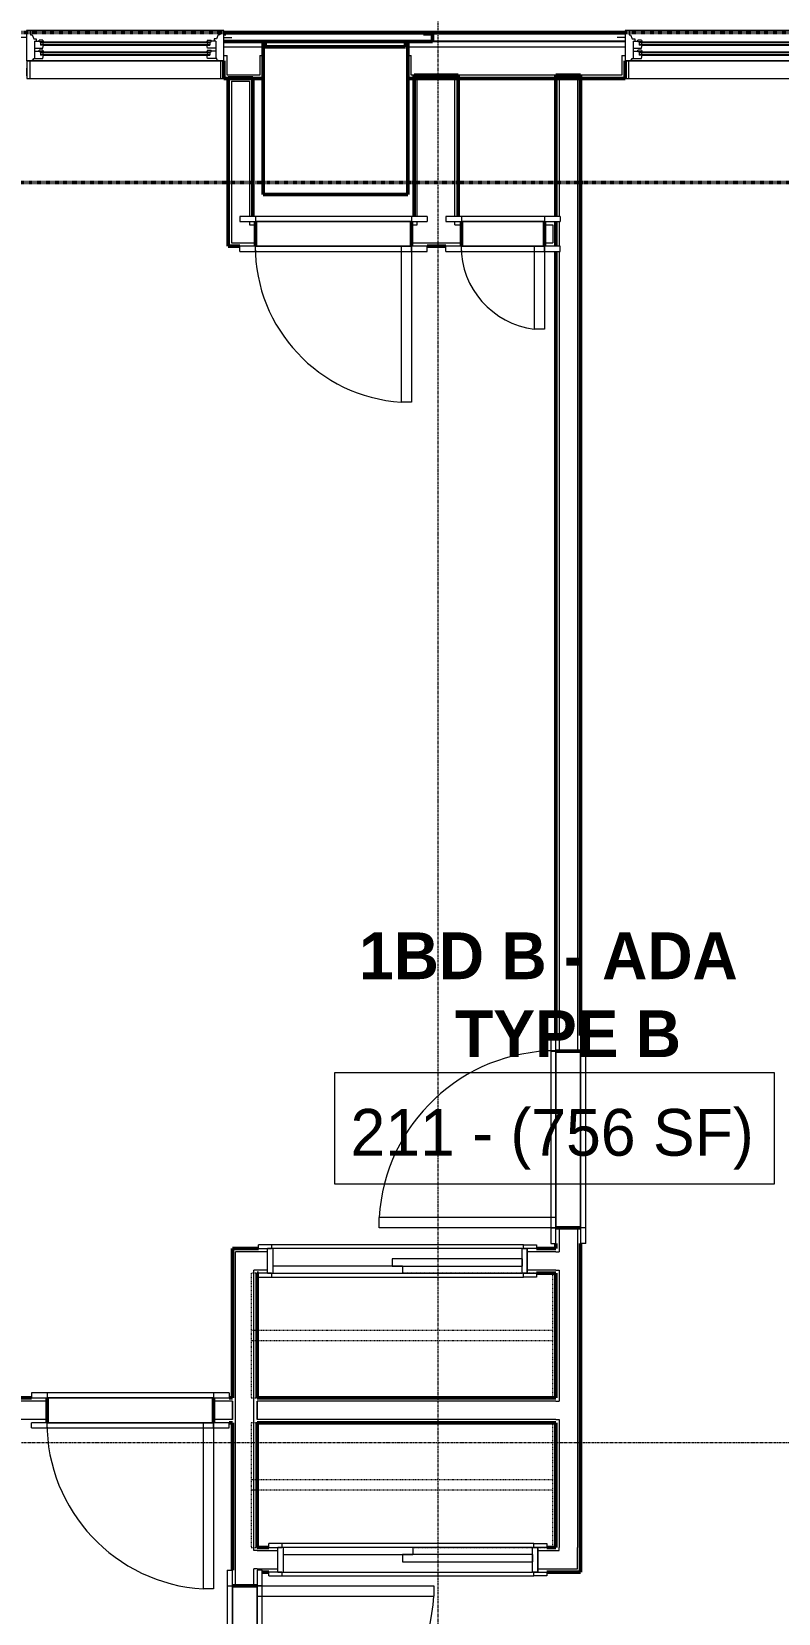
# Model space of a CAD drawing. Header units: inches. Extents: x -4235 to -464, y 9767 to 12359.
# Drawn here: x -2905.5 to -2761.8, y 11814.3 to 12118.7 of the extents above; entities that cross this region are included whole.
import ezdxf

# ---------------------------------------------------------------- set-up
doc = ezdxf.new("R2010")
doc.units = ezdxf.units.IN
doc.header["$MEASUREMENT"] = 0
for name, pattern in [('Dash', [0.25, 0.125, -0.125]), ('Dash 1_16_', [0.12499999999999999, 0.06249999999999999, -0.06249999999999999]), ('Grid Line 1_2_', [0.8749999999999999, 0.4999999999999999, -0.125, 0.125, -0.125])]:
    doc.linetypes.add(name, pattern=pattern)
for name, color, linetype, lineweight in [('0-1', 7, 'Continuous', 5), ('0-2', 10, 'Continuous', 9), ('A-AREA-IDEN', 2, 'Continuous', 9), ('A-DOOR-1', 10, 'Continuous', 9), ('A-DOOR-2', 50, 'Continuous', 20), ('A-DOOR-FRAM-1', 10, 'Continuous', 9), ('A-GENM', 5, 'Continuous', 9), ('A-GENM-4', 5, 'Continuous', 50), ('A-GLAZ-1', 151, 'Continuous', 9), ('A-GLAZ-2', 151, 'Continuous', 20), ('A-GLAZ-3', 151, 'Continuous', 50), ('A-WALL', 113, 'Continuous', 13), ('A-WALL-1', 7, 'Continuous', 50), ('A-WALL-2', 250, 'Continuous', 13), ('A-WALL-3', 10, 'Continuous', 9), ('A-WALL-4', 254, 'Continuous', 9), ('A-WALL-5', 113, 'Continuous', 9), ('A-WALL-6', 113, 'Continuous', 50), ('C-PROP-LINE-1', 91, 'Dash 1_16_', 50), ('I-WALL-1', 7, 'Continuous', 50), ('Q-CASE-HDLN-1', 10, 'Dash', 9), ('Q-CASE-HDLN-2', 254, 'Dash', 9), ('S-GRID-1', 1, 'Grid Line 1_2_', 9)]:
    doc.layers.add(name, color=color, linetype=linetype, lineweight=lineweight)
doc.styles.add('Century Gothic', font='ufonts.com_century-gothic.ttf', dxfattribs={"height": 8.999999999999991})
doc.styles.add('Century Gothic_B', font='GOTHICB.TTF', dxfattribs={"height": 8.999999999999991})

# ---------------------------------------------------------------- blocks, each defined once
blk = doc.blocks.new('SWING - SINGLE - FLUSH - 2-10 x 6-8 - PRIVACY-3199405-BACKGROUND - RCP - 2ND FLOOR')
at = {"layer": 'A-DOOR-1'}
blk.add_arc((17.00000000000093, -2.374999999999297), 34.06659275674493, 179.9999999999998, 266.6343130016129, dxfattribs=at)
at = {"layer": 'A-DOOR-2'}
for p, q in [((15, -2.374999999999781), (15, -36.38283353955165)), ((17.00000000000093, -2.374999999999781), (15, -2.374999999999781)), ((17.00000000000093, -2.374999999999781), (17.00000000000093, -36.38283353955165)), ((17.00000000000093, -36.38283353955165), (15, -36.38283353955165))]:
    blk.add_line(p, q, dxfattribs=at)
at = {"layer": 'A-DOOR-FRAM-1'}
for p, q in [((-16.99999999999997, 3.375000000000138), (-20, 3.375000000000143)), ((-20, 3.375000000000143), (-20, 2.375000000000144)), ((17.00000000000041, 3.375000000000074), (-16.99999999999997, 3.375000000000138)), ((-16.99999999999997, 3.375000000000138), (-16.99999999999997, 2.375000000000138)), ((19.99999999999999, 3.375000000000069), (17.00000000000041, 3.375000000000074)), ((17.00000000000041, 3.375000000000074), (17.00000000000041, 2.375000000000075)), ((19.99999999999999, 3.375000000000069), (19.99999999999999, 2.375000000000069)), ((-20, 2.375000000000144), (-16.99999999999997, 2.375000000000138)), ((-16.99999999999997, 2.375000000000138), (17.00000000000041, 2.375000000000075)), ((17.00000000000041, 2.375000000000075), (19.99999999999999, 2.375000000000069)), ((-16.99999999999997, -2.374999999999861), (-19.99999999999998, -2.374999999999855)), ((-19.99999999999998, -3.374999999999855), (-19.99999999999998, -2.374999999999855)), ((17.00000000000001, -2.374999999999924), (-16.99999999999997, -2.374999999999861)), ((-16.99999999999997, -3.37499999999986), (-16.99999999999997, -2.374999999999861)), ((20.00000000000001, -2.37499999999993), (17.00000000000001, -2.374999999999924)), ((17.00000000000001, -3.374999999999924), (17.00000000000001, -2.374999999999924)), ((20.00000000000001, -3.374999999999929), (20.00000000000001, -2.37499999999993)), ((-19.99999999999998, -3.374999999999855), (-16.99999999999997, -3.37499999999986)), ((-16.99999999999997, -3.37499999999986), (17.00000000000001, -3.374999999999924)), ((17.00000000000001, -3.374999999999924), (20.00000000000001, -3.374999999999929))]:
    blk.add_line(p, q, dxfattribs=at)
blk = doc.blocks.new('SLIDING - FLUSH - 4-0 x 6-8-3203583-BACKGROUND - RCP - 2ND FLOOR')
at = {"layer": 'A-DOOR-1'}
for p, q in [((-26.7500000000001, 2.500000000038368), (-26.7500000000001, 3.250000000038368)), ((-24.25000000000008, 3.250000000038211), (-26.75000000000009, 3.250000000038195)), ((24.24999999999989, 3.250000000038525), (-24.25000000000007, 3.250000000038368)), ((-24.25000000000009, 3.250000000038368), (-24.25000000000009, 2.500000000038368)), ((24.2499999999999, 2.500000000038525), (24.2499999999999, 3.250000000038524)), ((24.24999999999989, 3.250000000038524), (26.74999999999989, 3.25000000003854)), ((26.74999999999989, 3.25000000003854), (26.7499999999999, 2.500000000038541)), ((-26.7500000000001, 2.500000000038195), (-24.25000000000009, 2.500000000038211)), ((23.99999999999988, 0.4999999999999985), (-1.000000000000095, 0.4999999999999985)), ((-1.000000000000095, 0.4999999999999985), (-1.000000000000095, -0.8750000000000002)), ((23.99999999999988, 0.4999999999999985), (23.99999999999988, -0.8750000000000002)), ((26.7499999999999, 2.500000000038541), (24.2499999999999, 2.500000000038525)), ((-26.7500000000001, -3.000000000000025), (-26.7500000000001, -2.250000000000026)), ((-24.25000000000009, -2.250000000000026), (-26.7500000000001, -2.250000000000026)), ((-26.7500000000001, -3.000000000000026), (-24.25000000000009, -3.000000000000026)), ((-24.2500000000001, -2.250000000000026), (-24.2500000000001, -3.000000000000026)), ((-24.25000000000011, -3.000000000000026), (24.24999999999988, -3.000000000000026)), ((0.9999999999999057, -0.8750000000000002), (-24.00000000000011, -0.8750000000000002)), ((-24.00000000000011, -0.8750000000000002), (-24.00000000000011, -2.250000000000026)), ((-24.00000000000011, -2.250000000000026), (0.9999999999999057, -2.250000000000026)), ((-1.000000000000095, -0.8750000000000002), (23.99999999999988, -0.8750000000000002)), ((0.9999999999999057, -0.8750000000000002), (0.9999999999999057, -2.250000000000026)), ((24.24999999999988, -2.250000000000026), (26.74999999999988, -2.250000000000026)), ((24.24999999999988, -3.000000000000026), (24.24999999999988, -2.250000000000026)), ((26.74999999999988, -3.000000000000026), (24.24999999999988, -3.000000000000026)), ((26.74999999999988, -2.250000000000026), (26.74999999999988, -3.000000000000025))]:
    blk.add_line(p, q, dxfattribs=at)
at = {"layer": 'A-DOOR-FRAM-1'}
for p, q in [((-25.0000000000001, -2.249999999999958), (-25.0000000000001, 2.500000000038503)), ((-24.00000000000008, 2.500000000038503), (-25.0000000000001, 2.500000000038503)), ((23.99999999999988, 2.500000000038503), (-24.00000000000008, 2.500000000038503)), ((-24.00000000000008, 2.500000000038503), (-24.00000000000008, -2.249999999999957)), ((23.99999999999988, -2.249999999999957), (23.99999999999988, 2.500000000038503)), ((23.99999999999988, 2.500000000038503), (24.9999999999999, 2.500000000038503)), ((24.9999999999999, 2.500000000038503), (24.9999999999999, -2.249999999999958)), ((-25.0000000000001, -2.249999999999958), (-24.00000000000008, -2.249999999999958)), ((0.9999999999999271, -2.249999999999958), (23.99999999999988, -2.249999999999958)), ((24.9999999999999, -2.249999999999958), (23.99999999999988, -2.249999999999958))]:
    blk.add_line(p, q, dxfattribs=at)
blk = doc.blocks.new('OD_CW_Closet - OD_CW_Closet-2857781-BACKGROUND - RCP - 2ND FLOOR')
at = {"layer": 'Q-CASE-HDLN-1'}
for p, q in [((0.7377049180327883, 24.00000000000016), (0.7377049180327883, 5.648814749292795e-13)), ((3.625204917019733, 24.00000000000016), (1.875204917019758, 24.00000000000016)), ((27.62520491701965, 24.00000000000016), (4.62520491701975, 24.00000000000016)), ((55.37520491701959, 24.00000000000016), (53.62520491701962, 24.00000000000016)), ((0.7377049180327883, 13.00000000000034), (57.63770496408576, 13.00000000000034)), ((0.7377049180327883, 11.00000000000034), (57.63770496408514, 11.00000000000034))]:
    blk.add_line(p, q, dxfattribs=at)
at = {"layer": 'Q-CASE-HDLN-2'}
for p, q in [((1.875204917019758, 24.00000000000016), (0.7377049180327829, 24.00000000000016)), ((58.2468420199254, 24.00000000000016), (55.37520491701959, 24.00000000000016)), ((58.7518147427488, 24.00000000000016), (58.30074844234823, 24.00000000000016)), ((58.7518147427488, 5.662137425588297e-13), (58.7518147427488, 24.00000000000016)), ((57.63770496408576, 13.00000000000034), (57.96765420266447, 13.00000000000034)), ((57.97495743933322, 13.00000000000034), (58.7518147427488, 13.00000000000034)), ((57.63770496408514, 11.00000000000034), (57.91689278134413, 11.00000000000034)), ((57.92545248883757, 11.00000000000034), (58.7518147427488, 11.00000000000034)), ((0.7377049180327883, 5.662137425588297e-13), (57.63770496408288, 5.662137425588297e-13)), ((57.65317526111256, 5.662137425588297e-13), (58.7518147427488, 5.662137425588297e-13))]:
    blk.add_line(p, q, dxfattribs=at)
blk = doc.blocks.new('OD_CW_Closet - OD_CW_Closet-V3-BACKGROUND - RCP - 2ND FLOOR')
at = {"layer": 'Q-CASE-HDLN-1'}
for p, q in [((0.7377049180327883, 24.00000000000016), (0.7377049180327883, 5.648814749292795e-13)), ((0.7377049180327883, 13.00000000000034), (57.63770496407968, 13.00000000000034)), ((0.7377049180327883, 11.00000000000034), (57.63770496407872, 11.00000000000034)), ((3.875204917020117, 5.662137425588297e-13), (5.625204917020068, 5.662137425588297e-13)), ((6.625204917020087, 5.662137425588297e-13), (29.62520491701986, 5.662137425588297e-13))]:
    blk.add_line(p, q, dxfattribs=at)
at = {"layer": 'Q-CASE-HDLN-2'}
for p, q in [((57.63770496408192, 24.00000000000016), (0.7377049180327829, 24.00000000000016)), ((58.7518147427488, 24.00000000000016), (57.65317526111127, 24.00000000000016)), ((58.7518147427488, 5.662137425588297e-13), (58.7518147427488, 24.00000000000016)), ((57.63770496407968, 13.00000000000034), (57.91689278133806, 13.00000000000034)), ((57.96650931190527, 13.00000000000034), (58.7518147427488, 13.00000000000034)), ((57.63770496407872, 11.00000000000034), (57.96765420265712, 11.00000000000034)), ((58.00998757277402, 11.00000000000034), (58.7518147427488, 11.00000000000034)), ((0.7377049180327883, 5.662137425588297e-13), (3.875204917020117, 5.662137425588297e-13)), ((57.37520491701964, 5.662137425588297e-13), (58.24684201991325, 5.662137425588297e-13)), ((58.2627049640767, 5.662137425588297e-13), (58.7518147427488, 5.662137425588297e-13))]:
    blk.add_line(p, q, dxfattribs=at)
blk = doc.blocks.new('SLIDING - FLUSH - 4-0 x 6-8-3203584-BACKGROUND - RCP - 2ND FLOOR')
at = {"layer": 'A-DOOR-1'}
for p, q in [((-26.7500000000001, 2.250000000000026), (-26.7500000000001, 3.000000000000025)), ((-24.25000000000009, 3.000000000000026), (-26.7500000000001, 3.000000000000026)), ((-26.7500000000001, 2.250000000000026), (-24.25000000000009, 2.250000000000026)), ((24.24999999999987, 3.000000000000026), (-24.25000000000011, 3.000000000000026)), ((-24.2500000000001, 3.000000000000026), (-24.2500000000001, 2.250000000000026)), ((0.9999999999999057, 2.250000000000026), (-24.00000000000011, 2.250000000000026)), ((-24.00000000000011, 2.250000000000026), (-24.00000000000011, 0.8750000000000002)), ((-24.00000000000011, 0.8750000000000002), (0.9999999999999057, 0.8750000000000002)), ((23.99999999999988, 0.8750000000000002), (-1.000000000000095, 0.8750000000000002)), ((-1.000000000000095, 0.8750000000000002), (-1.000000000000095, -0.4999999999999985)), ((0.9999999999999057, 2.250000000000026), (0.9999999999999057, 0.8750000000000002)), ((23.99999999999988, 0.8750000000000002), (23.99999999999988, -0.4999999999999985)), ((24.24999999999988, 2.250000000000026), (24.24999999999988, 3.000000000000026)), ((24.24999999999988, 3.000000000000026), (26.74999999999988, 3.000000000000026)), ((26.74999999999988, 2.250000000000026), (24.24999999999988, 2.250000000000026)), ((26.74999999999988, 3.000000000000025), (26.74999999999988, 2.250000000000026)), ((-26.7500000000001, -3.250000000038368), (-26.7500000000001, -2.500000000038368)), ((-24.25000000000009, -2.500000000038211), (-26.7500000000001, -2.500000000038195)), ((-24.25000000000009, -2.500000000038368), (-24.25000000000009, -3.250000000038368)), ((-1.000000000000095, -0.4999999999999985), (23.99999999999988, -0.4999999999999985)), ((24.2499999999999, -2.500000000038525), (26.7499999999999, -2.500000000038541)), ((24.2499999999999, -3.250000000038524), (24.2499999999999, -2.500000000038525)), ((26.7499999999999, -2.500000000038541), (26.74999999999989, -3.25000000003854)), ((-26.75000000000009, -3.250000000038195), (-24.25000000000008, -3.250000000038211)), ((-24.25000000000007, -3.250000000038368), (24.24999999999989, -3.250000000038525)), ((26.74999999999989, -3.25000000003854), (24.24999999999989, -3.250000000038524))]:
    blk.add_line(p, q, dxfattribs=at)
at = {"layer": 'A-DOOR-FRAM-1'}
for p, q in [((-24.00000000000008, 2.249999999999958), (-25.0000000000001, 2.249999999999958)), ((-25.0000000000001, -2.500000000038503), (-25.0000000000001, 2.249999999999958)), ((-24.00000000000008, 2.249999999999958), (-24.00000000000008, -2.500000000038503)), ((23.99999999999988, 2.249999999999958), (0.9999999999999271, 2.249999999999958)), ((23.99999999999988, -2.500000000038503), (23.99999999999988, 2.249999999999957)), ((23.99999999999988, 2.249999999999958), (24.9999999999999, 2.249999999999958)), ((24.9999999999999, 2.249999999999958), (24.9999999999999, -2.500000000038503)), ((-25.0000000000001, -2.500000000038503), (-24.00000000000008, -2.500000000038503)), ((-24.00000000000008, -2.500000000038503), (23.99999999999988, -2.500000000038503)), ((24.9999999999999, -2.500000000038503), (23.99999999999988, -2.500000000038503))]:
    blk.add_line(p, q, dxfattribs=at)
blk = doc.blocks.new('SWING - SINGLE - FLUSH - 30_ x 80_ - MAGIC PAK DOOR - ACOUSTICAL SEAL-3199411-BACKGROUND - RCP - 2ND FLOOR')
at = {"layer": 'A-DOOR-1'}
blk.add_arc((15.00000000000093, -2.374999999999301), 30.06659275674492, 179.9999999999998, 266.1859251657074, dxfattribs=at)
at = {"layer": 'A-DOOR-2'}
for p, q in [((13, -2.374999999999781), (13, -32.37499999999834)), ((15.00000000000093, -2.374999999999781), (13, -2.374999999999781)), ((15.00000000000093, -2.374999999999781), (15.00000000000093, -32.37499999999834)), ((15.00000000000093, -32.37499999999834), (13, -32.37499999999834))]:
    blk.add_line(p, q, dxfattribs=at)
at = {"layer": 'A-DOOR-FRAM-1'}
for p, q in [((-14.99999999999997, 3.375000000000135), (-18, 3.37500000000014)), ((-18, 3.37500000000014), (-18, 2.37500000000014)), ((15.00000000000041, 3.375000000000079), (-14.99999999999997, 3.375000000000135)), ((-14.99999999999997, 3.375000000000135), (-14.99999999999997, 2.375000000000135)), ((17.99999999999999, 3.375000000000073), (15.00000000000041, 3.375000000000079)), ((15.00000000000041, 3.375000000000079), (15.00000000000041, 2.375000000000079)), ((17.99999999999999, 3.375000000000073), (17.99999999999999, 2.375000000000073)), ((-18, 2.37500000000014), (-14.99999999999997, 2.375000000000135)), ((-14.99999999999997, 2.375000000000135), (15.00000000000041, 2.375000000000079)), ((15.00000000000041, 2.375000000000079), (17.99999999999999, 2.375000000000073)), ((-14.99999999999998, -2.374999999999865), (-17.99999999999998, -2.374999999999859)), ((-17.99999999999998, -3.374999999999859), (-17.99999999999998, -2.374999999999859)), ((15.00000000000001, -2.374999999999921), (-14.99999999999998, -2.374999999999865)), ((-14.99999999999998, -3.374999999999865), (-14.99999999999998, -2.374999999999865)), ((18.00000000000001, -2.374999999999926), (15.00000000000001, -2.374999999999921)), ((15.00000000000001, -3.374999999999921), (15.00000000000001, -2.374999999999921)), ((18, -3.374999999999926), (18.00000000000001, -2.374999999999926)), ((-17.99999999999998, -3.374999999999859), (-14.99999999999998, -3.374999999999865)), ((-14.99999999999998, -3.374999999999865), (15.00000000000001, -3.374999999999921)), ((15.00000000000001, -3.374999999999921), (18, -3.374999999999926))]:
    blk.add_line(p, q, dxfattribs=at)
blk = doc.blocks.new('SWING - SINGLE - FLUSH - 1-4 X 6-8 PASSAGE-3199409-BACKGROUND - RCP - 2ND FLOOR')
at = {"layer": 'A-DOOR-1'}
blk.add_arc((8.00000000000093, -2.374999999999313), 16.06659275674493, 179.9999999999998, 262.8491628207821, dxfattribs=at)
at = {"layer": 'A-DOOR-2'}
for p, q in [((5.999999999999998, -2.374999999999781), (5.999999999999998, -18.31662484852353)), ((8.00000000000093, -2.374999999999781), (5.999999999999998, -2.374999999999781)), ((8.00000000000093, -2.374999999999781), (8.00000000000093, -18.31662484852353)), ((8.00000000000093, -18.31662484852353), (5.999999999999998, -18.31662484852353))]:
    blk.add_line(p, q, dxfattribs=at)
at = {"layer": 'A-DOOR-FRAM-1'}
for p, q in [((-7.999999999999971, 3.375000000000121), (-11, 3.375000000000127)), ((-11, 3.375000000000127), (-11, 2.375000000000127)), ((8.000000000000407, 3.375000000000091), (-7.999999999999971, 3.375000000000121)), ((-7.999999999999971, 3.375000000000121), (-7.999999999999972, 2.375000000000121)), ((10.99999999999999, 3.375000000000085), (8.000000000000407, 3.375000000000091)), ((8.000000000000407, 3.375000000000091), (8.000000000000407, 2.375000000000092)), ((10.99999999999999, 3.375000000000085), (10.99999999999999, 2.375000000000086)), ((-11, 2.375000000000127), (-7.999999999999972, 2.375000000000121)), ((-7.999999999999972, 2.375000000000121), (8.000000000000407, 2.375000000000092)), ((8.000000000000407, 2.375000000000092), (10.99999999999999, 2.375000000000086)), ((-7.999999999999971, -2.374999999999877), (-10.99999999999998, -2.374999999999872)), ((-10.99999999999998, -3.374999999999872), (-10.99999999999998, -2.374999999999872)), ((8.000000000000012, -2.374999999999907), (-7.999999999999971, -2.374999999999877)), ((-7.999999999999972, -3.374999999999877), (-7.999999999999971, -2.374999999999877)), ((11.00000000000001, -2.374999999999913), (8.000000000000012, -2.374999999999907)), ((8.000000000000012, -3.374999999999908), (8.000000000000012, -2.374999999999907)), ((11.00000000000001, -3.374999999999913), (11.00000000000001, -2.374999999999913)), ((-10.99999999999998, -3.374999999999872), (-7.999999999999972, -3.374999999999877)), ((-7.999999999999972, -3.374999999999877), (8.000000000000012, -3.374999999999908)), ((8.000000000000012, -3.374999999999908), (11.00000000000001, -3.374999999999913))]:
    blk.add_line(p, q, dxfattribs=at)
blk = doc.blocks.new('SWING - SINGLE - FLUSH - 2-8 x 6-8 - PASSAGE-3199418-BACKGROUND - RCP - 2ND FLOOR')
at = {"layer": 'A-DOOR-1'}
blk.add_arc((16.00000000000093, -2.37499999999944), 32.06659275674492, 179.9999999999998, 266.4241294797687, dxfattribs=at)
at = {"layer": 'A-DOOR-2'}
for p, q in [((14, -2.374999999999781), (14, -34.37916177666408)), ((16.00000000000093, -2.374999999999781), (14, -2.374999999999781)), ((16.00000000000093, -2.374999999999781), (16.00000000000093, -34.37916177666408)), ((16.00000000000093, -34.37916177666408), (14, -34.37916177666408))]:
    blk.add_line(p, q, dxfattribs=at)
at = {"layer": 'A-DOOR-FRAM-1'}
for p, q in [((-15.99999999999997, 3.375000000000137), (-19, 3.375000000000142)), ((-19, 3.375000000000142), (-19, 2.375000000000142)), ((16.0000000000004, 3.375000000000077), (-15.99999999999997, 3.375000000000137)), ((-15.99999999999997, 3.375000000000137), (-15.99999999999997, 2.375000000000136)), ((18.99999999999999, 3.375000000000071), (16.0000000000004, 3.375000000000077)), ((16.0000000000004, 3.375000000000077), (16.0000000000004, 2.375000000000077)), ((18.99999999999999, 3.375000000000071), (18.99999999999998, 2.375000000000071)), ((-19, 2.375000000000142), (-15.99999999999997, 2.375000000000136)), ((-15.99999999999997, 2.375000000000136), (16.0000000000004, 2.375000000000077)), ((16.0000000000004, 2.375000000000077), (18.99999999999998, 2.375000000000071)), ((-15.99999999999997, -2.374999999999863), (-18.99999999999998, -2.374999999999857)), ((-18.99999999999999, -3.374999999999857), (-18.99999999999998, -2.374999999999857)), ((16.00000000000001, -2.374999999999922), (-15.99999999999997, -2.374999999999863)), ((-15.99999999999997, -3.374999999999862), (-15.99999999999997, -2.374999999999863)), ((19, -2.374999999999928), (16.00000000000001, -2.374999999999922)), ((16.00000000000001, -3.374999999999922), (16.00000000000001, -2.374999999999922)), ((19, -3.374999999999928), (19, -2.374999999999928)), ((-18.99999999999999, -3.374999999999857), (-15.99999999999997, -3.374999999999862)), ((-15.99999999999997, -3.374999999999862), (16.00000000000001, -3.374999999999922)), ((16.00000000000001, -3.374999999999922), (19, -3.374999999999928))]:
    blk.add_line(p, q, dxfattribs=at)
blk = doc.blocks.new('CTR - 1st Phase - Unit Layouts_rvt-1-BACKGROUND - RCP - 2ND FLOOR')
at = {"layer": 'A-WALL-1'}
for p, q in [((-2867.698736679702, 12077.4393961144), (-2867.698736679692, 12109.81439611489)), ((-2867.698736679692, 12109.81439611489), (-2867.073736679692, 12109.81439611489)), ((-2867.073736679692, 12109.81439611489), (-2863.573736679692, 12109.81439611488)), ((-2863.573736679692, 12109.81439611488), (-2862.948736679692, 12109.81439611488)), ((-2862.948736679692, 12109.81439611488), (-2862.9487366797, 12083.1893961144)), ((-2804.623736629737, 12083.1893961144), (-2804.6237366297, 12110.33939611467)), ((-2804.6237366297, 12110.33939611467), (-2803.9987366297, 12110.33939611466)), ((-2803.9987366297, 12110.33939611466), (-2800.4987366297, 12110.33939611466)), ((-2800.4987366297, 12110.33939611466), (-2799.8737366297, 12110.33939611466)), ((-2799.8737366297, 12110.33939611466), (-2799.873736629955, 11925.53939611562)), ((-2862.436236676508, 12082.1893961144), (-2862.436236676509, 12077.4393961144)), ((-2832.436236676509, 12077.4393961144), (-2832.436236676508, 12082.1893961144)), ((-2822.811236667945, 12082.1893961144), (-2822.811236667946, 12077.43939611439)), ((-2806.811236667946, 12077.43939611439), (-2806.811236667946, 12082.18939611439)), ((-2804.623736629745, 12077.4393961144), (-2804.623736629739, 12082.1893961144)), ((-2804.623736678902, 12082.18939611439), (-2804.623736678902, 12081.56439611439)), ((-2804.623736678902, 12081.56439611439), (-2804.623736678903, 12078.06439611439)), ((-2867.073736679702, 12077.4393961144), (-2867.698736679702, 12077.4393961144)), ((-2865.436236676509, 12077.4393961144), (-2867.073736679702, 12077.4393961144)), ((-2825.811236667946, 12077.4393961144), (-2829.436236676509, 12077.4393961144)), ((-2804.623736678903, 12078.06439611439), (-2804.623736678903, 12077.43939611439)), ((-2804.623736629955, 11925.53939611563), (-2804.623736629746, 12076.4393961144)), ((-2799.873736629959, 11922.53939611562), (-2804.623736629959, 11922.53939611563)), ((-2804.623736630006, 11888.53939611563), (-2799.873736630006, 11888.53939611562)), ((-2866.898736677204, 11855.78939611617), (-2866.898736677162, 11884.53939611618)), ((-2866.898736677162, 11884.53939611618), (-2866.273736677162, 11884.53939611618)), ((-2866.273736677162, 11884.53939611618), (-2862.148736677162, 11884.53939611617)), ((-2862.148736677162, 11884.53939611617), (-2861.886236630105, 11884.53939611617)), ((-2808.386236630105, 11884.53939611609), (-2804.623736630012, 11884.53939611608)), ((-2804.623736630012, 11884.53939611608), (-2804.62373663001, 11885.53939611563)), ((-2799.87373663001, 11885.53939611562), (-2799.873736630091, 11827.03939611608)), ((-2862.148736677169, 11879.78939611617), (-2862.148736677204, 11855.78939611616)), ((-2861.886236630112, 11879.78939611617), (-2862.148736677169, 11879.78939611617)), ((-2804.623736630018, 11879.78939611608), (-2808.386236630112, 11879.78939611609)), ((-2804.623736630052, 11855.78939611609), (-2804.623736630018, 11879.78939611608)), ((-2932.523736629188, 11855.78939611625), (-2905.523736629187, 11855.78939611622)), ((-2902.523736629188, 11855.78939611621), (-2902.523736629194, 11851.03939611621)), ((-2870.523736629194, 11851.03939611617), (-2870.523736629188, 11855.78939611617)), ((-2867.523736629188, 11855.78939611617), (-2866.898736677204, 11855.78939611617)), ((-2862.148736677204, 11855.78939611616), (-2804.623736630052, 11855.78939611609)), ((-2866.898736677211, 11851.03939611617), (-2867.523736629194, 11851.03939611617)), ((-2866.898736677253, 11822.66439611619), (-2866.898736677211, 11851.03939611617)), ((-2862.148736677211, 11851.03939611616), (-2862.148736677246, 11827.03939611616)), ((-2804.623736630058, 11851.03939611609), (-2862.148736677211, 11851.03939611616)), ((-2804.623736630091, 11827.03939611608), (-2804.623736630058, 11851.03939611609)), ((-2862.148736677246, 11827.03939611616), (-2859.886236630177, 11827.03939611616)), ((-2806.386236630177, 11827.03939611609), (-2804.623736630091, 11827.03939611608)), ((-2799.873736630091, 11827.03939611608), (-2799.873736630097, 11822.91439611608)), ((-2799.873736630097, 11822.91439611608), (-2799.873736630097, 11822.28939611608)), ((-2862.148736677257, 11819.66439611618), (-2866.898736677257, 11819.66439611619)), ((-2859.886236630184, 11822.28939611616), (-2861.148736677253, 11822.28939611616)), ((-2799.873736630097, 11822.28939611608), (-2806.386236630184, 11822.28939611609))]:
    blk.add_line(p, q, dxfattribs=at)
at = {"layer": 'A-WALL-2'}
for p, q in [((-2867.073736679692, 12109.18939611489), (-2867.073736679702, 12078.0643961144)), ((-2867.073736679692, 12109.18939611489), (-2863.573736679693, 12109.18939611488)), ((-2863.573736679693, 12109.18939611488), (-2863.573736679701, 12083.1893961144)), ((-2831.311236676506, 12083.1893961144), (-2831.311236676475, 12110.33939611262)), ((-2824.061236676506, 12083.1893961144), (-2824.061236676475, 12110.33939611261)), ((-2803.998736629701, 12109.71439611467), (-2800.498736629701, 12109.71439611466)), ((-2803.9987366297, 12109.71439611466), (-2803.998736629737, 12083.1893961144)), ((-2800.498736629701, 12109.71439611466), (-2800.498736629959, 11922.53939611562)), ((-2863.573736679701, 12082.1893961144), (-2863.573736679701, 12081.5643961144)), ((-2863.573736679701, 12081.5643961144), (-2862.948736679701, 12081.5643961144)), ((-2862.948736679701, 12081.5643961144), (-2862.436236676508, 12081.5643961144)), ((-2832.436236676509, 12081.5643961144), (-2831.311236676507, 12081.5643961144)), ((-2831.311236676507, 12081.5643961144), (-2831.311236676506, 12082.1893961144)), ((-2824.061236676508, 12081.5643961144), (-2824.061236676507, 12082.1893961144)), ((-2824.061236676508, 12081.5643961144), (-2822.811236667945, 12081.5643961144)), ((-2806.811236667946, 12081.56439611439), (-2805.248736678902, 12081.56439611439)), ((-2805.248736678902, 12081.56439611439), (-2805.248736678903, 12078.06439611439)), ((-2803.998736629739, 12082.1893961144), (-2803.998736629746, 12077.4393961144)), ((-2867.073736679702, 12078.0643961144), (-2863.573736679702, 12078.0643961144)), ((-2863.573736679702, 12078.0643961144), (-2862.948736679702, 12078.0643961144)), ((-2862.948736679702, 12078.0643961144), (-2862.436236676509, 12078.0643961144)), ((-2832.436236676509, 12078.0643961144), (-2822.811236667946, 12078.0643961144)), ((-2806.811236667946, 12078.06439611439), (-2805.248736678903, 12078.06439611439)), ((-2803.998736629747, 12076.4393961144), (-2803.998736629959, 11922.53939611563)), ((-2803.998736630006, 11888.53939611563), (-2803.998736630012, 11883.91439611608)), ((-2800.498736630006, 11888.53939611562), (-2800.498736630091, 11827.03939611608)), ((-2866.273736677257, 11819.66439611619), (-2866.273736677163, 11883.91439611618)), ((-2862.773736677163, 11883.91439611617), (-2866.273736677163, 11883.91439611618)), ((-2862.148736677163, 11883.91439611617), (-2862.773736677163, 11883.91439611617)), ((-2860.136236630105, 11883.91439611617), (-2862.148736677163, 11883.91439611617)), ((-2804.623736630012, 11883.91439611608), (-2810.136236630105, 11883.91439611609)), ((-2804.623736630012, 11883.91439611608), (-2803.998736630012, 11883.91439611608)), ((-2862.773736677247, 11826.41439611616), (-2862.773736677168, 11880.41439611618)), ((-2862.148736677168, 11880.41439611617), (-2862.773736677168, 11880.41439611618)), ((-2860.136236630111, 11880.41439611617), (-2862.148736677168, 11880.41439611617)), ((-2804.623736630017, 11880.41439611608), (-2810.13623663011, 11880.41439611609)), ((-2804.623736630017, 11880.41439611609), (-2803.998736630017, 11880.41439611608)), ((-2803.998736630017, 11880.41439611608), (-2803.998736630052, 11855.16439611609)), ((-2902.523736629189, 11855.16439611621), (-2931.898736629189, 11855.16439611625)), ((-2866.898736677205, 11855.16439611617), (-2870.523736629189, 11855.16439611617)), ((-2866.89873667721, 11851.66439611617), (-2866.898736677205, 11855.16439611617)), ((-2866.898736677205, 11855.16439611617), (-2866.89873667721, 11851.66439611617)), ((-2862.148736677205, 11855.16439611616), (-2862.14873667721, 11851.66439611616)), ((-2804.623736630052, 11855.16439611609), (-2862.148736677205, 11855.16439611616)), ((-2862.14873667721, 11851.66439611616), (-2862.148736677205, 11855.16439611616)), ((-2804.623736630052, 11855.16439611609), (-2803.998736630052, 11855.16439611609)), ((-2902.523736629193, 11851.66439611621), (-2931.898736629193, 11851.66439611625)), ((-2866.89873667721, 11851.66439611617), (-2870.523736629193, 11851.66439611617)), ((-2804.623736630057, 11851.66439611609), (-2862.14873667721, 11851.66439611616)), ((-2804.623736630057, 11851.66439611609), (-2803.998736630057, 11851.66439611609)), ((-2803.998736630057, 11851.66439611609), (-2803.998736630091, 11827.03939611608)), ((-2862.148736677247, 11826.41439611616), (-2862.773736677247, 11826.41439611616)), ((-2862.148736677247, 11826.41439611616), (-2858.136236630179, 11826.41439611616)), ((-2808.136236630178, 11826.41439611609), (-2803.998736630092, 11826.41439611608)), ((-2803.998736630092, 11826.41439611608), (-2803.998736630091, 11827.03939611608)), ((-2800.498736630092, 11826.41439611608), (-2800.498736630091, 11827.03939611608)), ((-2800.498736630097, 11822.91439611608), (-2800.498736630092, 11826.41439611608)), ((-2862.148736677252, 11822.91439611616), (-2862.773736677252, 11822.91439611616)), ((-2862.773736677257, 11819.66439611618), (-2862.773736677252, 11822.91439611616)), ((-2862.148736677252, 11822.91439611616), (-2858.136236630183, 11822.91439611616)), ((-2808.136236630183, 11822.91439611609), (-2800.498736630097, 11822.91439611608))]:
    blk.add_line(p, q, dxfattribs=at)
at = {"layer": 'A-WALL-3'}
for p, q in [((-2832.436236676508, 12082.1893961144), (-2862.436236676508, 12082.1893961144)), ((-2806.811236667945, 12082.18939611439), (-2822.811236667945, 12082.1893961144)), ((-2862.436236676509, 12077.4393961144), (-2832.436236676509, 12077.4393961144)), ((-2822.811236667946, 12077.43939611439), (-2806.811236667946, 12077.43939611439)), ((-2804.623736629959, 11922.53939611563), (-2804.623736630006, 11888.53939611563)), ((-2799.873736630006, 11888.53939611562), (-2799.873736629959, 11922.53939611562)), ((-2860.136236630112, 11879.78939611617), (-2860.136236630105, 11884.53939611617)), ((-2810.136236630112, 11879.78939611609), (-2810.136236630105, 11884.53939611609)), ((-2870.523736629188, 11855.78939611617), (-2902.523736629188, 11855.78939611621)), ((-2902.523736629194, 11851.03939611621), (-2870.523736629194, 11851.03939611617)), ((-2858.136236630184, 11822.28939611616), (-2858.136236630177, 11827.03939611616)), ((-2808.136236630184, 11822.28939611609), (-2808.136236630178, 11827.03939611609)), ((-2866.898736677257, 11819.66439611619), (-2866.898736677306, 11785.66439611619)), ((-2862.148736677306, 11785.66439611618), (-2862.148736677257, 11819.66439611618))]:
    blk.add_line(p, q, dxfattribs=at)
at = {"layer": 'A-WALL-4'}
for p, q in [((-2862.436236676509, 12077.4393961144), (-2862.436236676508, 12082.1893961144)), ((-2832.436236676509, 12077.4393961144), (-2832.436236676508, 12082.1893961144)), ((-2822.811236667946, 12077.43939611439), (-2822.811236667945, 12082.1893961144)), ((-2806.811236667946, 12077.43939611439), (-2806.811236667945, 12082.18939611439)), ((-2804.623736629959, 11922.53939611563), (-2799.873736629959, 11922.53939611562)), ((-2804.623736630006, 11888.53939611563), (-2799.873736630006, 11888.53939611562)), ((-2902.523736629194, 11851.03939611621), (-2902.523736629188, 11855.78939611621)), ((-2870.523736629194, 11851.03939611617), (-2870.523736629188, 11855.78939611617)), ((-2862.148736677257, 11819.66439611618), (-2866.898736677257, 11819.66439611619))]:
    blk.add_line(p, q, dxfattribs=at)
at = {"layer": 'I-WALL-1'}
for p, q in [((-2831.936236676505, 12083.1893961144), (-2831.936236676475, 12110.33939611262)), ((-2831.936236676475, 12110.33939611262), (-2823.436236676475, 12110.33939611261)), ((-2823.436236676475, 12110.33939611261), (-2823.436236676505, 12083.1893961144))]:
    blk.add_line(p, q, dxfattribs=at)
at = {"layer": '0-2'}
for name, p in [('SWING - SINGLE - FLUSH - 30_ x 80_ - MAGIC PAK DOOR - ACOUSTICAL SEAL-3199411-BACKGROUND - RCP - 2ND FLOOR', (-2847.436236676509, 12079.8143961144)), ('SWING - SINGLE - FLUSH - 1-4 X 6-8 PASSAGE-3199409-BACKGROUND - RCP - 2ND FLOOR', (-2814.811236667946, 12079.8143961144)), ('SLIDING - FLUSH - 4-0 x 6-8-3203583-BACKGROUND - RCP - 2ND FLOOR', (-2835.136236630108, 11882.03939611613)), ('SWING - SINGLE - FLUSH - 2-8 x 6-8 - PASSAGE-3199418-BACKGROUND - RCP - 2ND FLOOR', (-2886.523736629191, 11853.41439611619)), ('SLIDING - FLUSH - 4-0 x 6-8-3203584-BACKGROUND - RCP - 2ND FLOOR', (-2833.136236630181, 11824.78939611612))]:
    blk.add_blockref(name, p, dxfattribs=at)
for name, p, rotation in [('SWING - SINGLE - FLUSH - 2-10 x 6-8 - PRIVACY-3199405-BACKGROUND - RCP - 2ND FLOOR', (-2802.248736629982, 11905.53939611562), 269.9999999999209), ('OD_CW_Closet - OD_CW_Closet-V3-BACKGROUND - RCP - 2ND FLOOR', (-2804.511031713093, 11879.78939611608), 180), ('OD_CW_Closet - OD_CW_Closet-2857781-BACKGROUND - RCP - 2ND FLOOR', (-2804.511031713128, 11851.03939611608), 180), ('SWING - SINGLE - FLUSH - 2-10 x 6-8 - PRIVACY-3199405-BACKGROUND - RCP - 2ND FLOOR', (-2864.523736677282, 11802.66439611618), 89.99999999991644)]:
    blk.add_blockref(name, p, dxfattribs=dict(at, rotation=rotation))
blk = doc.blocks.new('Basic Wall _ EXT - FIBER CEMENT - LARGE - ___-2505162-BACKGROUND - RCP - 2ND FLOOR')
at = {"layer": 'A-WALL-5'}
for p, q in [((-2828.362017929674, 12116.87064611052), (-2868.512017929676, 12116.87064611052)), ((-2828.362017929674, 12116.87064611052), (-2868.512017929676, 12116.87064611052)), ((-2868.512017929676, 12116.83939611052), (-2860.998736687182, 12116.83939611052)), ((-2860.998736687182, 12116.83939611052), (-2868.512017929676, 12116.83939611052)), ((-2860.561236687182, 12116.83939611052), (-2860.998736687181, 12116.83939611052)), ((-2833.561236687182, 12116.83939611052), (-2860.561236687181, 12116.83939611052)), ((-2833.123736687182, 12116.83939611052), (-2833.561236687181, 12116.83939611052)), ((-2833.123736687182, 12116.83939611052), (-2828.362017929674, 12116.83939611052)), ((-2828.362017929674, 12116.83939611052), (-2833.123736687182, 12116.83939611052)), ((-2791.335455429677, 12116.87064611052), (-2828.362017929674, 12116.87064611052)), ((-2791.335455429677, 12116.87064611052), (-2828.362017929674, 12116.87064611052)), ((-2828.362017929674, 12116.83939611052), (-2791.335455429677, 12116.83939611052)), ((-2791.335455429677, 12116.83939611052), (-2828.362017929674, 12116.83939611052))]:
    blk.add_line(p, q, dxfattribs=at)
blk = doc.blocks.new('Window-Double_Hung-Andersen-400_Series-Tilt_Wash - DOUBLE HUNG - REVERSE COTTAGE - 2ND FLOOR-2888385-BACKGROUND - RCP - 2ND FLOOR')
at = {"layer": 'A-GLAZ-1'}
for p, q in [((-16.29296875000009, 2.500000000003161), (-15.69921875, 2.500000000003163)), ((-16.29296875000009, 2.124999999999713), (-15.69921875, 2.124999999999715)), ((-16.29296875000009, 0.5625000000031595), (-15.69921875, 0.5625000000031618)), ((-16.29296875000009, 0.1874999999997143), (-15.69921875, 0.1874999999997166)), ((-15.82421875, 2.500000000003163), (-15.82421875, 2.124999999999715)), ((-15.82421875, 0.5625000000031612), (-15.82421875, 0.1874999999997161)), ((-15.69921875, 2.62500000000001), (15.69921874999982, 2.62500000000001)), ((-15.69921875, 2.500000000000013), (15.69921874999982, 2.500000000000013)), ((-15.69921875, 2.125000000000009), (15.69921874999982, 2.125000000000009)), ((-15.69921875, 2.000000000000013), (15.69921874999982, 2.000000000000013)), ((-15.69921875, 0.6875000000000138), (15.69921874999982, 0.6875000000000138)), ((-15.69921875, 0.5625000000000155), (15.69921874999982, 0.5625000000000155)), ((-15.69921875, 0.187500000000015), (15.69921874999982, 0.187500000000015)), ((-15.69921875, 0.06250000000001492), (15.69921874999982, 0.06250000000001492)), ((16.29296874999978, 2.500000000003163), (15.69921874999969, 2.500000000003165)), ((16.29296874999978, 2.124999999999715), (15.69921874999969, 2.124999999999718)), ((16.29296874999978, 0.5625000000031615), (15.69921874999969, 0.5625000000031637)), ((16.29296874999978, 0.1874999999997163), (15.69921874999969, 0.1874999999997185)), ((15.82421874999969, 2.500000000003165), (15.82421874999969, 2.124999999999717)), ((15.8242187499997, 0.5625000000031632), (15.8242187499997, 0.187499999999718)), ((-19.01171875000003, -2.437499999999861), (-19.01171875000004, -3.937499999999861)), ((-19.01171875000003, -2.437499999999861), (-18.94921875000001, -2.437499999999861)), ((18.94921874999986, -1.06249999999999), (-18.94921875000002, -1.06249999999999)), ((-18.94921875000002, -1.062499999999989), (-18.94921875000002, -4.437500000000002)), ((-18.32421875000004, -1.06249999999999), (-18.32421875000004, -4.437500000000002)), ((18.32421874999989, -1.06249999999999), (18.32421874999989, -4.437500000000002)), ((18.94921874999987, -4.437500000000002), (18.94921874999987, -1.06249999999999)), ((18.9492187499998, -2.437499999999922), (19.01171874999982, -2.437499999999922)), ((19.01171874999982, -3.937499999999921), (19.01171874999982, -2.437499999999922)), ((-19.01171875000004, -3.937499999999861), (-18.94921875000001, -3.937499999999861)), ((-18.94921875000002, -4.437500000000002), (18.94921874999986, -4.437500000000002)), ((18.94921874999979, -3.937499999999921), (19.01171874999982, -3.937499999999921))]:
    blk.add_line(p, q, dxfattribs=at)
at = {"layer": 'A-GLAZ-2'}
for p, q in [((-19.01171875000014, 3.437499999999723), (-20.51171875000014, 3.437499999999723)), ((19.01171874999982, 4.812499999999429), (-19.01171875000003, 4.812499999999429)), ((-19.01171875000003, 4.812499999999429), (-19.01171875000003, -1.062499999999987)), ((-18.1992187500001, 4.812499999999145), (-18.1992187500001, 3.999999999999719)), ((-18.1992187500001, 3.999999999999719), (-17.92453830701779, 3.999999999999721)), ((-17.92453830701779, 3.999999999999721), (-17.6054687500001, 3.187499999999716)), ((-17.6054687500001, 3.187499999999716), (-17.13671875000011, 3.187499999999718)), ((-17.13671875000011, 3.187499999999718), (-17.13671875000011, 2.749999999999531)), ((17.1367187499998, 3.18749999999972), (17.1367187499998, 2.749999999999532)), ((17.6054687499998, 3.187499999999718), (17.1367187499998, 3.18749999999972)), ((17.92453830701749, 3.999999999999723), (17.6054687499998, 3.187499999999718)), ((18.1992187499998, 3.999999999999722), (17.92453830701749, 3.999999999999723)), ((18.1992187499998, 4.812499999999146), (18.1992187499998, 3.999999999999722)), ((19.01171874999982, -1.062499999999987), (19.01171874999982, 4.812499999999429)), ((19.01171874999983, 3.437499999999726), (20.51171874999983, 3.437499999999726)), ((-17.41796875000011, 2.749999999999531), (-16.57421875000009, 2.74999999999953)), ((-17.41796875000011, 2.749999999999531), (-17.4179687500001, -0.562500000000282)), ((-17.41796875000011, 1.374999999999718), (-15.8554687499999, 1.374999999999716)), ((-17.41796875000011, 0.8124999999995318), (-16.57421875000009, 0.8124999999995304)), ((-15.8554687499999, 2.968750000002641), (-16.57421875000009, 2.968750000002639)), ((-16.57421875000009, 2.625000000002651), (-16.57421875000009, 2.968750000002639)), ((-15.70234375000036, 2.62500000000265), (-16.57421875000009, 2.625000000002651)), ((-15.8554687499999, 1.031250000002643), (-16.57421875000009, 1.03125000000264)), ((-16.57421875000009, 0.6875000000026525), (-16.57421875000009, 1.03125000000264)), ((-15.70234375000036, 0.6875000000026511), (-16.57421875000009, 0.6875000000026525)), ((-16.29296875000009, 2.625000000002651), (-16.29296875000009, 1.999999999999713)), ((-15.69921875000009, 1.999999999999712), (-16.29296875000009, 1.999999999999713)), ((-16.29296875000009, 0.6875000000026521), (-16.29296875000009, 0.062499999999714)), ((-15.69921875000009, 0.06249999999971305), (-16.29296875000009, 0.06249999999971403)), ((-15.8554687499999, 2.968750000002642), (-15.70234375000036, 2.62500000000265)), ((-15.8554687499999, 1.374999999999716), (-15.69921875000009, 1.999999999999712)), ((-15.8554687499999, 1.031250000002643), (-15.70234375000036, 0.6875000000026509)), ((-15.8554687499999, -0.5625000000002842), (-15.69921875000009, 0.06249999999971325)), ((15.69921874999979, 1.999999999999714), (16.29296874999978, 1.999999999999715)), ((15.85546874999959, 1.374999999999718), (15.69921874999979, 1.999999999999714)), ((15.69921874999978, 0.06249999999971498), (16.29296874999978, 0.06249999999971603)), ((15.85546874999959, -0.5625000000002823), (15.69921874999978, 0.06249999999971525)), ((15.85546874999959, 2.968750000002644), (15.70234375000005, 2.625000000002652)), ((15.70234375000005, 2.625000000002652), (16.57421874999978, 2.625000000002653)), ((15.85546874999959, 1.031250000002645), (15.70234375000006, 0.6875000000026528)), ((15.70234375000006, 0.687500000002653), (16.57421874999978, 0.6875000000026545)), ((15.85546874999959, 2.968750000002644), (16.57421874999978, 2.968750000002641)), ((17.4179687499998, 1.37499999999972), (15.85546874999959, 1.374999999999718)), ((15.85546874999959, 1.031250000002645), (16.57421874999978, 1.031250000002642)), ((16.29296874999978, 2.625000000002653), (16.29296874999978, 1.999999999999715)), ((16.29296874999978, 0.687500000002654), (16.29296874999978, 0.062499999999716)), ((16.57421874999978, 2.625000000002653), (16.57421874999978, 2.968750000002641)), ((17.4179687499998, 2.749999999999533), (16.57421874999978, 2.749999999999531)), ((16.57421874999978, 0.6875000000026545), (16.57421874999978, 1.031250000002642)), ((17.4179687499998, 0.812499999999534), (16.57421874999978, 0.8124999999995325)), ((17.4179687499998, 2.749999999999533), (17.4179687499998, -0.56250000000028)), ((-19.01171875000003, -1.062499999999987), (19.01171874999982, -1.062499999999987)), ((-17.6679687500001, -0.7823399606379181), (-18.00185048341153, -1.062500000000282)), ((-17.6679687500001, -0.7823399606379181), (-17.6679687500001, -0.5625000000002814)), ((-17.6679687500001, -0.5625000000002814), (-15.8554687499999, -0.5625000000002843)), ((17.6679687499998, -0.5625000000002793), (15.85546874999959, -0.5625000000002824)), ((17.6679687499998, -0.782339960637916), (17.6679687499998, -0.5625000000002793)), ((17.6679687499998, -0.782339960637916), (18.00185048341122, -1.06250000000028))]:
    blk.add_line(p, q, dxfattribs=at)
blk = doc.blocks.new('Perforated Panel at Magic-Pak - hvac panel - 2nd floor 2-2702972-BACKGROUND - RCP - 2ND FLOOR')
at = {"layer": 'A-GLAZ-3'}
for p, q in [((-19.01171875000001, -4.37499999999985), (-19.01171875000001, -4.43749999999985)), ((19.01171874999993, -4.374999999999727), (-19.01171875000001, -4.37499999999985)), ((-19.01171875000001, -4.43749999999985), (19.01171874999993, -4.437499999999727)), ((19.01171874999993, -4.437499999999727), (19.01171874999993, -4.374999999999727))]:
    blk.add_line(p, q, dxfattribs=at)
blk = doc.blocks.new('V-Series_EWC4_SPVU_RFA_2015 - 2ND AND 3RD FLOOR-2226480-BACKGROUND - RCP - 2ND FLOOR')
at = {"layer": 'A-GENM-4'}
for p, q in [((-3858.973736679692, 11734.82689611118), (-3858.973736679692, 11735.26439611118)), ((-3858.973736679692, 11735.26439611118), (-3829.536236679691, 11735.26439611118)), ((-3858.973736679691, 11734.32689611118), (-3858.973736679691, 11734.82689611118)), ((-3858.973736679691, 11734.82689611118), (-3857.973736679691, 11734.82689611118)), ((-3857.973736679692, 11734.82689611118), (-3858.973736679692, 11734.82689611118)), ((-3857.973736679691, 11734.82689611118), (-3857.973736679691, 11734.32689611118)), ((-3857.973736679692, 11707.82689611118), (-3857.973736679692, 11734.82689611118)), ((-3829.536236679691, 11735.26439611118), (-3829.53623667969, 11707.38939611118)), ((-3858.973736679691, 11708.32689611118), (-3858.973736679691, 11734.32689611118)), ((-3857.973736679691, 11734.32689611118), (-3857.973736679691, 11708.32689611118)), ((-3858.973736679691, 11707.82689611118), (-3858.973736679691, 11708.32689611118)), ((-3857.973736679691, 11707.82689611118), (-3858.973736679691, 11707.82689611118)), ((-3858.973736679691, 11707.38939611118), (-3858.973736679691, 11707.82689611118)), ((-3858.973736679691, 11707.82689611118), (-3857.973736679692, 11707.82689611118)), ((-3829.53623667969, 11707.38939611118), (-3858.973736679691, 11707.38939611118)), ((-3857.973736679691, 11708.32689611118), (-3857.973736679691, 11707.82689611118))]:
    blk.add_line(p, q, dxfattribs=at)
blk = doc.blocks.new('Family - ___-2835860-BACKGROUND - RCP - 2ND FLOOR')
at = {"layer": 'C-PROP-LINE-1'}
blk.add_line((-2636.923736679697, 12118.58939611052), (-3860.723736679692, 12118.58939611052), dxfattribs=at)
blk = doc.blocks.new('Family - ___-2835903-BACKGROUND - RCP - 2ND FLOOR')
at = {"layer": 'C-PROP-LINE-1'}
blk.add_line((-2096.823736679705, 12089.68939611051), (-3831.823736679733, 12089.68939611051), dxfattribs=at)
blk = doc.blocks.new('Family - ___-2835932-BACKGROUND - RCP - 2ND FLOOR')
at = {"layer": 'C-PROP-LINE-1'}
blk.add_line((-2067.923736679704, 12118.58939611052), (-3860.723736679692, 12118.58939611052), dxfattribs=at)

msp = doc.modelspace()

# ---------------------------------------------------------------- linework, layer by layer
at = {"layer": 'A-AREA-IDEN', "flags": 128}
msp.add_lwpolyline([(-2847.159168879945, 11918.41267244511), (-2762.65838147837, 11918.41267244511), (-2762.65838147837, 11896.91660945298), (-2847.159168879945, 11896.91660945298)], close=True, dxfattribs=at)
at = {"layer": 'A-WALL'}
for p, q in [((-2828.362017929674, 12118.33939611052), (-2791.335455429677, 12118.33939611052)), ((-2868.512017929676, 12115.83939611052), (-2860.998736687182, 12115.83939611052)), ((-2833.123736687182, 12115.83939611052), (-2791.335455429677, 12115.83939611052)), ((-2828.362017929674, 12116.83939611052), (-2791.335455429677, 12116.83939611052)), ((-2868.512017929676, 12114.15189611052), (-2867.887017929676, 12114.15189611052)), ((-2867.887017929676, 12110.33939611052), (-2867.887017929676, 12114.15189611052)), ((-2861.623736687182, 12114.15189611052), (-2860.998736687181, 12114.15189611052)), ((-2861.623736687182, 12114.15189611052), (-2861.623736687182, 12110.33939611052)), ((-2833.123736687182, 12114.15189611052), (-2832.498736687181, 12114.15189611052)), ((-2832.498736687181, 12110.33939611052), (-2832.498736687181, 12114.15189611052)), ((-2791.960455429677, 12114.15189611052), (-2791.335455429676, 12114.15189611052)), ((-2791.960455429677, 12114.15189611052), (-2791.960455429677, 12110.33939611052)), ((-2861.623736687182, 12110.33939611052), (-2867.887017929676, 12110.33939611052)), ((-2791.960455429677, 12110.33939611052), (-2832.498736687181, 12110.33939611052))]:
    msp.add_line(p, q, dxfattribs=at)
at = {"layer": 'A-WALL-5'}
for p, q in [((-2868.135455429674, 12118.33939611052), (-2830.112017929674, 12118.33939611052)), ((-2868.512017929676, 12109.71439611052), (-2868.574517929676, 12109.71439611052)), ((-2791.272955429677, 12109.71439611052), (-2791.335455429677, 12109.71439611052))]:
    msp.add_line(p, q, dxfattribs=at)
at = {"layer": 'A-WALL-6'}
for p, q in [((-2868.512017929676, 12118.58939611052), (-2868.135455429674, 12118.58939611052)), ((-2868.135455429674, 12118.33939611052), (-2868.512017929676, 12118.33939611052)), ((-2868.135455429674, 12118.58939611052), (-2868.135455429674, 12118.33939611052)), ((-2830.112017929674, 12118.33939611052), (-2830.112017929674, 12118.58939611052)), ((-2830.112017929674, 12118.58939611052), (-2791.335455429677, 12118.58939611052)), ((-2828.362017929674, 12118.33939611052), (-2830.112017929674, 12118.33939611052)), ((-2828.362017929674, 12116.83939611052), (-2828.362017929674, 12118.33939611052)), ((-2868.512017929676, 12116.83939611052), (-2860.998736687181, 12116.83939611052)), ((-2860.998736687181, 12116.83939611052), (-2860.998736687181, 12109.71439611052)), ((-2833.123736687182, 12109.71439611052), (-2833.123736687182, 12116.83939611052)), ((-2833.123736687182, 12116.83939611052), (-2828.362017929674, 12116.83939611052)), ((-2868.512017929676, 12109.71439611052), (-2868.512017929676, 12113.08939611052)), ((-2791.335455429677, 12113.08939611052), (-2791.335455429677, 12109.71439611052)), ((-2860.998736687181, 12109.71439611052), (-2868.512017929676, 12109.71439611052)), ((-2791.335455429677, 12109.71439611052), (-2833.123736687182, 12109.71439611052))]:
    msp.add_line(p, q, dxfattribs=at)
at = {"layer": 'S-GRID-1'}
for p, q in [((-2827.323736679715, 9836.179692344087), (-2827.323736679695, 12309.47804145034)), ((-464.4510437557971, 11847.18939611052), (-4185.696567793734, 11847.18939611053))]:
    msp.add_line(p, q, dxfattribs=at)

# ---------------------------------------------------------------- block references
at = {"layer": '0-1'}
msp.add_blockref('CTR - 1st Phase - Unit Layouts_rvt-1-BACKGROUND - RCP - 2ND FLOOR', (0, 0), dxfattribs=at)
at = {"layer": 'A-GENM', "rotation": 269.9999999999999}
msp.add_blockref('V-Series_EWC4_SPVU_RFA_2015 - 2ND AND 3RD FLOOR-2226480-BACKGROUND - RCP - 2ND FLOOR', (-14568.38813279837, 8257.865659430845), dxfattribs=at)
at = {"layer": 'A-GLAZ-1'}
for p in [(-2887.523736679676, 12114.15189611052), (-2772.323736679677, 12114.15189611052)]:
    msp.add_blockref('Window-Double_Hung-Andersen-400_Series-Tilt_Wash - DOUBLE HUNG - REVERSE COTTAGE - 2ND FLOOR-2888385-BACKGROUND - RCP - 2ND FLOOR', p, dxfattribs=at)
at = {"layer": 'A-GLAZ-1', "rotation": 180}
msp.add_blockref('Perforated Panel at Magic-Pak - hvac panel - 2nd floor 2-2702972-BACKGROUND - RCP - 2ND FLOOR', (-2849.123736679674, 12114.15189611052), dxfattribs=at)
at = {"layer": 'A-WALL-5'}
msp.add_blockref('Basic Wall _ EXT - FIBER CEMENT - LARGE - ___-2505162-BACKGROUND - RCP - 2ND FLOOR', (0, 0), dxfattribs=at)
at = {"layer": 'C-PROP-LINE-1'}
for name in ['Family - ___-2835860-BACKGROUND - RCP - 2ND FLOOR', 'Family - ___-2835932-BACKGROUND - RCP - 2ND FLOOR', 'Family - ___-2835903-BACKGROUND - RCP - 2ND FLOOR']:
    msp.add_blockref(name, (0, 0), dxfattribs=at)

# ---------------------------------------------------------------- texts
at = {"layer": 'A-AREA-IDEN', "char_height": 8.999999999999991, "attachment_point": 1}
for s, insert, width, style in [('1BD B - ADA', (-2842.533972029551, 11945.38554615908), 90.8999999999999, 'Century Gothic_B'), ('TYPE B', (-2824.033972029551, 11930.38554615908), 46.35899999999994, 'Century Gothic_B'), ('211 - (756 SF)', (-2844.159168879945, 11911.41267244511), 94.8389999999999, 'Century Gothic')]:
    msp.add_mtext(s, dxfattribs=dict(at, insert=insert, width=width, style=style))

doc.saveas('drawing.dxf')
